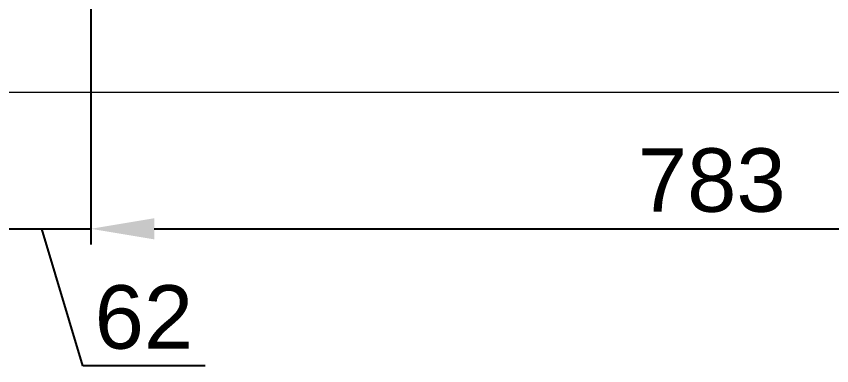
# Model space of a CAD drawing. Header units: millimetres. Extents: x -213 to 4577, y -424 to 2634.
# Drawn here: x 1015 to 1529, y -424 to -204 of the extents above; entities that cross this region are included whole.
import ezdxf

# ---------------------------------------------------------------- set-up
doc = ezdxf.new("R2010")
doc.units = ezdxf.units.MM
doc.layers.add('ZANO_R', color=7, linetype='Continuous', lineweight=0)
doc.layers.add('ZANO_W', color=1, linetype='Continuous', lineweight=0)
doc.styles.add('Arial', font='arial.ttf')
doc.styles.get("Standard").update_dxf_attribs({"font": 'ARIALUNI.TTF'})
doc.dimstyles.new('pl i ang', dxfattribs={"dimtxt": 50, "dimasz": 50, "dimexe": 1.25, "dimexo": 0.625, "dimgap": 10, "dimtad": 1, "dimtoh": 1, "dimtxsty": 'Standard', "dimcen": 2.5, "dimclrd": 1, "dimclre": 1, "dimclrt": 1, "dimadec": 0, "dimazin": 0, "dimtfac": 1, "dimtmove": 0, "dimatfit": 3, "dimfxl": 1, "dimarcsym": 1})

# ---------------------------------------------------------------- blocks, each defined once
blk = doc.blocks.new('*D438')
at = {"layer": 'ZANO_W', "color": 1, "lineweight": -2}
for p, q in [((999.92, -163.68), (999.92, -348.18)), ((1061.92, -163.68), (1061.92, -348.18)), ((959.92, -338.18), (919.92, -338.18)), ((999.92, -338.18), (1061.92, -338.18)), ((1056.8, -424.45), (1030.92, -338.18)), ((1101.92, -338.18), (1141.92, -338.18)), ((1133.91, -424.45), (1056.8, -424.45))]:
    blk.add_line(p, q, dxfattribs=at)
at = {"layer": 'ZANO_W', "color": 1}
for points in [[(959.92, -344.85), (959.92, -331.51), (999.92, -338.18)], [(1101.92, -331.51), (1101.92, -344.85), (1061.92, -338.18)]]:
    blk.add_solid(points, dxfattribs=at)
at = {"layer": 'ZANO_W', "color": 1, "insert": (1095.36, -394.03), "char_height": 40, "attachment_point": 5, "style": 'Arial'}
blk.add_mtext('62', dxfattribs=at)
blk = doc.blocks.new('*D439')
at = {"layer": 'ZANO_W', "color": 1, "lineweight": -2}
for p, q in [((1061.92, -163.68), (1061.92, -348.18)), ((1844.72, -163.68), (1844.72, -348.18)), ((1101.92, -338.18), (1804.72, -338.18))]:
    blk.add_line(p, q, dxfattribs=at)
at = {"layer": 'ZANO_W', "color": 1}
for points in [[(1101.92, -331.51), (1101.92, -344.85), (1061.92, -338.18)], [(1804.72, -344.85), (1804.72, -331.51), (1844.72, -338.18)]]:
    blk.add_solid(points, dxfattribs=at)
at = {"layer": 'ZANO_W', "color": 1, "insert": (1453.32, -307.75), "char_height": 40, "attachment_point": 5, "style": 'Arial'}
blk.add_mtext('783', dxfattribs=at)

msp = doc.modelspace()

# ---------------------------------------------------------------- linework, layer by layer
at = {"layer": 'ZANO_R'}
msp.add_lwpolyline([(18.92, 147.64), (2042.92, 147.64), (2042.92, -252.36), (18.92, -252.36)], close=True, dxfattribs=at)

# ---------------------------------------------------------------- dimensions: what is measured, and where the dimension line sits
at = {"layer": 'ZANO_W'}
for base, p1, p2, picture, middle in [((1061.92, -338.18), (999.92, -153.68), (1061.92, -153.68), '*D438', (1066.8, -394.03)), ((1844.72, -338.18), (1061.92, -153.68), (1844.72, -153.68), '*D439', (1453.32, -307.75))]:
    dim = msp.add_linear_dim(base=base, p1=p1, p2=p2, dimstyle='pl i ang', override={"dimtxt": 40, "dimasz": 40, "dimexe": 10, "dimexo": 10, "dimtoh": 0, "dimdec": 0, "dimtxsty": 'Arial', "dimtdec": 0, "dimtmove": 1}, dxfattribs=at)
    dim.commit()
    dim.dimension.update_dxf_attribs({"geometry": picture, "text_midpoint": middle})

doc.saveas('drawing.dxf')
